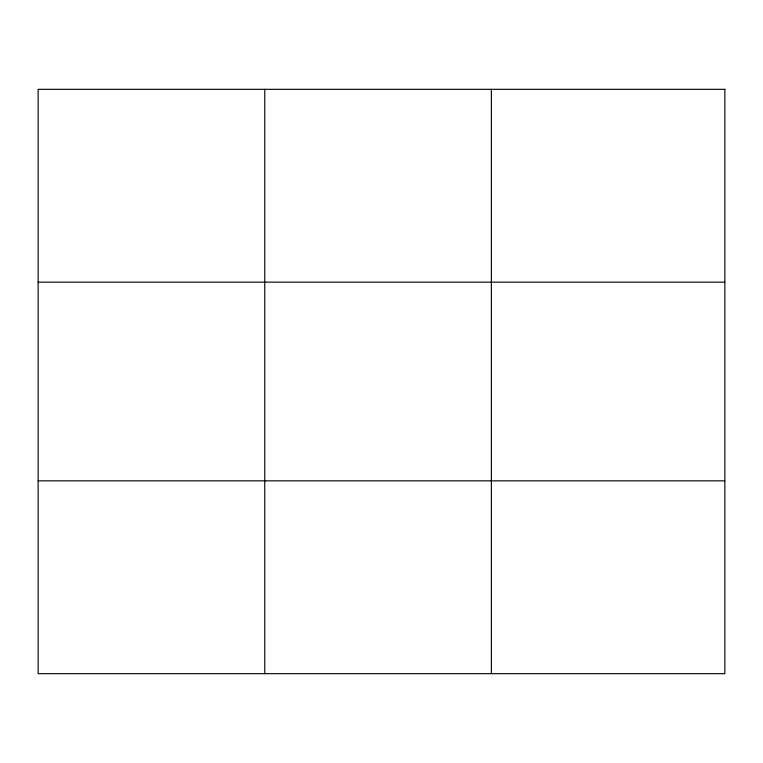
<?xml version="1.0" encoding="UTF-8"?>
<svg xmlns="http://www.w3.org/2000/svg" width="763" height="763" viewBox="0 0 763 763"><rect width="100%" height="100%" fill="white"/><g stroke="black" fill="none" stroke-linecap="round" stroke-linejoin="round"><path stroke-width="1.14" d="M264.761 89.328L264.761 673.672M491.372 89.328L491.372 673.672M38.15 282.157L724.85 282.157M38.15 480.843L724.85 480.843M724.85 89.328L724.85 673.672L38.15 673.672L38.15 89.328L724.85 89.328"/></g></svg>
